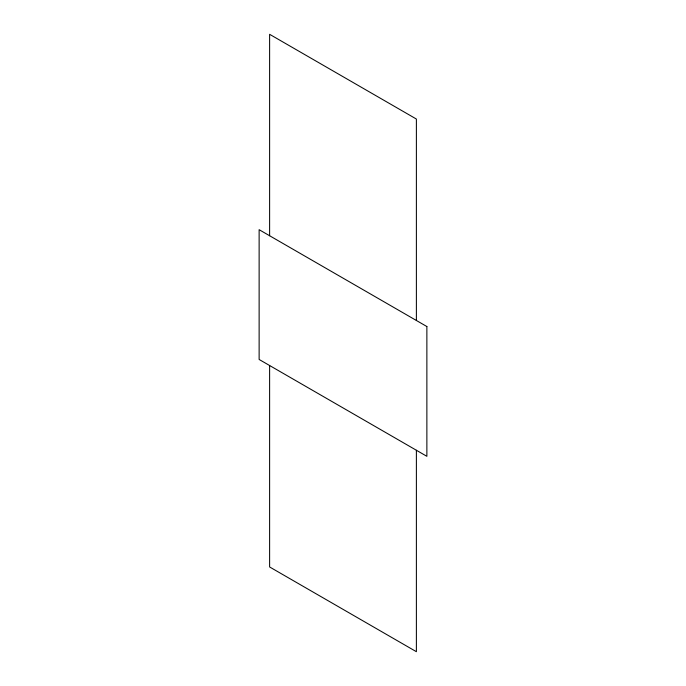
<?xml version="1.0" encoding="UTF-8"?>
<svg xmlns="http://www.w3.org/2000/svg" width="686" height="686" viewBox="0 0 686 686"><rect width="100%" height="100%" fill="white"/><g stroke="black" fill="none" stroke-linecap="round" stroke-linejoin="round"><path stroke-width="1.03" d="M416.385 320.482L416.385 119.038L269.615 34.3L269.615 235.744M416.385 450.256L416.385 651.7L269.615 566.962L269.615 365.518M426.872 326.536L259.128 229.69L259.128 359.464L426.872 456.31L426.872 326.536"/></g></svg>
